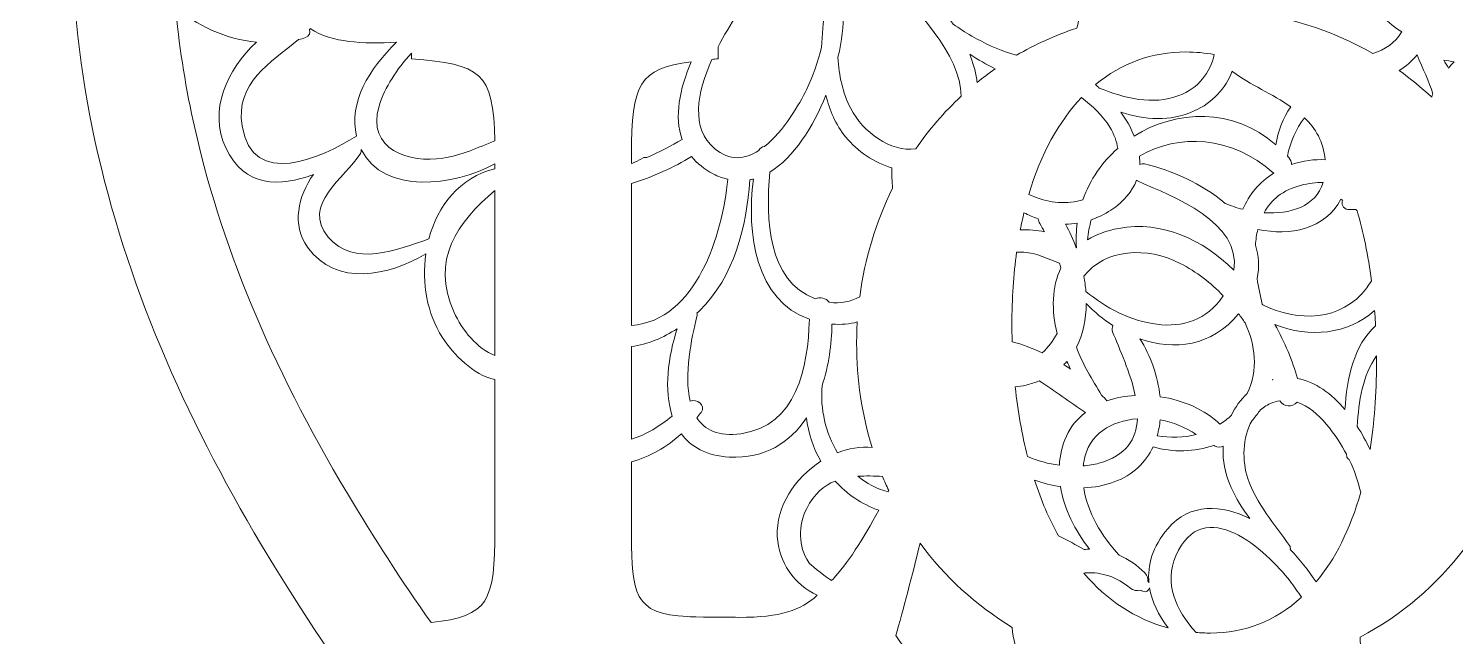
# Model space of a CAD drawing. Extents: x -491 to 5386, y -726 to 879.
# Drawn here: x 435 to 893.1, y -428.8 to -233.7 of the extents above; entities that cross this region are included whole.
import ezdxf

# ---------------------------------------------------------------- set-up
doc = ezdxf.new("R2010")
doc.units = 0
doc.header["$MEASUREMENT"] = 0
doc.layers.add('Layer 1', color=7, linetype='Continuous', lineweight=0)

# ---------------------------------------------------------------- blocks, each defined once
blk = doc.blocks.new('Block_0')
at = {"layer": 'Layer 1'}
for points, knots in [([(1330.89, -141.17), (1306.71, -13.6), (1215.22, 64.76), (1097.03, 64.76), (1076.51, 64.76), (1055.21, 62.4), (1033.29, 57.52), (977.78, 45.18), (932.03, 14.6), (893.22, -29.24), (879.38, -16.28), (868.86, -5.93), (857.82, 3.82), (813.77, 42.69), (752.16, 64.51), (690.05, 64.51), (588.94, 64.51), (486.54, 6.68), (456.6, -129.48), (434.97, -227.86), (460.02, -316.24), (509.77, -399.45), (598.05, -547.12), (730.29, -645.63), (879.54, -724.11), (882.63, -725.74), (886.77, -726.47), (891.1, -726.47), (896.91, -726.47), (903.06, -725.15), (907.45, -722.88), (1042.04, -653.35), (1161.95, -565.18), (1249.64, -439.6), (1311.86, -350.49), (1352.3, -254.19), (1330.89, -141.17)], [0, 0, 0, 0, 1, 1, 1, 2, 2, 2, 3, 3, 3, 4, 4, 4, 5, 5, 5, 6, 6, 6, 7, 7, 7, 8, 8, 8, 9, 9, 9, 10, 10, 10, 11, 11, 11, 12, 12, 12, 12]), ([(875.84, -234.78), (875.81, -234.83), (875.79, -234.87), (875.77, -234.91), (873.8, -238.29), (870.46, -240.41), (866.59, -241.75), (853.31, -234.1), (838.11, -229.27), (821.85, -227.81), (820.4, -223.15), (817.96, -219.12), (814.81, -215.62), (827.67, -216.04), (840.27, -210.16), (841.01, -196.68), (845.36, -198.08), (850, -198.58), (854.62, -198.31), (857.26, -200.54), (860.4, -202.79), (863.52, -205.17), (863.14, -206.32), (862.84, -207.5), (862.65, -208.72), (860.82, -220.2), (866.89, -229.12), (875.84, -234.78)], [0, 0, 0, 0, 1, 1, 1, 2, 2, 2, 3, 3, 3, 4, 4, 4, 5, 5, 5, 6, 6, 6, 7, 7, 7, 8, 8, 8, 9, 9, 9, 9]), ([(719.12, -214.93), (723.13, -211.84), (724.6, -206.59), (723.66, -201.94), (726.25, -201.56), (728.84, -200.36), (730.73, -198.72), (744.83, -202.46), (777.58, -216.64), (771.49, -233.54), (764.54, -235.88), (758.09, -238.84), (752.13, -242.3), (751.64, -242.15), (751.14, -242), (750.62, -241.83), (746.13, -240.39), (741.86, -238.45), (737.78, -236.11), (735.72, -234.93), (733.76, -233.65), (731.87, -232.31), (727.76, -226.42), (722.59, -221.09), (717.68, -215.82), (718.17, -215.55), (718.67, -215.28), (719.12, -214.93)], [0, 0, 0, 0, 1, 1, 1, 2, 2, 2, 3, 3, 3, 4, 4, 4, 5, 5, 5, 6, 6, 6, 7, 7, 7, 8, 8, 8, 9, 9, 9, 9]), ([(654.4, -243.61), (655.03, -243.55), (655.68, -243.49), (656.34, -243.43), (656.34, -243.43), (656.34, -239.6), (656.34, -239.6), (658.23, -235.95), (660.37, -232.4), (662.53, -229.12), (666.63, -225.53), (670.16, -221.28), (672.79, -216.45), (672.84, -216.34), (672.84, -216.25), (672.89, -216.14), (674.93, -216.07), (676.98, -215.55), (678.83, -214.63), (678.72, -220.2), (682.42, -225.95), (688.19, -227.4), (688.91, -227.58), (689.74, -227.68), (690.61, -227.74), (690.12, -231.65), (689.73, -235.68), (689.59, -239.72), (688.39, -244.35), (686.91, -248.89), (684.71, -253.36), (682.53, -257.8), (677.49, -266.64), (671.23, -271.59), (670.44, -271.64), (669.71, -272.05), (669.41, -272.87), (665, -275.69), (660.1, -276.35), (655.22, -272.2), (647.59, -265.71), (649.47, -254.55), (654.4, -243.61)], [0, 0, 0, 0, 1, 1, 1, 2, 2, 2, 3, 3, 3, 4, 4, 4, 5, 5, 5, 6, 6, 6, 7, 7, 7, 8, 8, 8, 9, 9, 9, 10, 10, 10, 11, 11, 11, 12, 12, 12, 13, 13, 13, 14, 14, 14, 14]), ([(698.93, -259.33), (696.29, -254.35), (695.21, -248.71), (694.84, -242.94), (696.13, -237.54), (696.72, -232.6), (696.48, -228.93), (696.44, -228.23), (696.07, -227.69), (695.58, -227.32), (697.39, -226.82), (699.01, -225.94), (699.98, -224.5), (701.44, -222.34), (701.61, -218.55), (701.73, -216.04), (701.76, -215.38), (701.7, -214.72), (701.69, -214.06), (704.34, -215.96), (707.57, -217.13), (710.76, -217.31), (719.3, -226.88), (734.35, -242.03), (734.42, -255.41), (728.88, -260.54), (724.01, -266.23), (719.82, -272.33), (711.55, -273.34), (703.03, -267.07), (698.93, -259.33)], [0, 0, 0, 0, 1, 1, 1, 2, 2, 2, 3, 3, 3, 4, 4, 4, 5, 5, 5, 6, 6, 6, 7, 7, 7, 8, 8, 8, 9, 9, 9, 10, 10, 10, 10]), ([(487.82, -263.3), (485.11, -250.88), (483.22, -238.54), (482.1, -226.24), (488.55, -232.93), (498.48, -237.06), (508.13, -238.08), (498.65, -246.86), (492.68, -260.01), (498.3, -271.98), (504.25, -284.66), (515.7, -284.69), (526.45, -280.51), (521.43, -287.59), (519.44, -296.72), (524.54, -303.87), (533.79, -316.82), (550.57, -312.96), (562.54, -306.05), (561.22, -315.37), (562.94, -325.25), (567.82, -332.76), (571.49, -338.41), (577.66, -344.76), (584.71, -346.37), (584.71, -346.37), (584.71, -394.58), (584.71, -394.58), (584.71, -417.57), (582.8, -422.28), (564.19, -424.36), (554.75, -410.9), (545.81, -397.11), (537.35, -382.96), (512.53, -341.45), (496.33, -302.31), (487.82, -263.3)], [0, 0, 0, 0, 1, 1, 1, 2, 2, 2, 3, 3, 3, 4, 4, 4, 5, 5, 5, 6, 6, 6, 7, 7, 7, 8, 8, 8, 9, 9, 9, 10, 10, 10, 11, 11, 11, 12, 12, 12, 12]), ([(521.66, -237.23), (522.4, -237.04), (523.16, -236.88), (523.86, -236.63), (525.18, -236.18), (525.54, -234.97), (525.23, -233.98), (525.28, -233.9), (525.35, -233.82), (525.4, -233.74), (528.99, -236), (533.32, -237.29), (537.85, -237.82), (542.33, -238.35), (547.73, -238.5), (553.16, -238.07), (544.32, -246.63), (537.65, -257.4), (540.28, -268.23), (528.92, -275.24), (506.92, -285.36), (503.56, -264.95), (501.28, -251.07), (512.63, -244.69), (521.66, -237.23)], [0, 0, 0, 0, 1, 1, 1, 2, 2, 2, 3, 3, 3, 4, 4, 4, 5, 5, 5, 6, 6, 6, 7, 7, 7, 8, 8, 8, 8]), ([(584.67, -269.75), (579.18, -271.95), (573.99, -274.37), (568.03, -275.31), (557.29, -276.99), (543.36, -272.51), (547.52, -258.62), (549.39, -252.39), (553.25, -246.72), (557.89, -241.6), (557.89, -241.6), (557.89, -243.43), (557.89, -243.43), (580.11, -245.21), (584.25, -247.54), (584.67, -269.75)], [0, 0, 0, 0, 1, 1, 1, 2, 2, 2, 3, 3, 3, 4, 4, 4, 5, 5, 5, 5]), ([(739.4, -250.04), (738.99, -247.18), (738.16, -244.5), (737.13, -241.93), (739.81, -243.69), (742.58, -245.28), (745.36, -246.61), (743.34, -248.02), (741.39, -249.49), (739.5, -251.01), (739.47, -250.69), (739.45, -250.36), (739.4, -250.04)], [0, 0, 0, 0, 1, 1, 1, 2, 2, 2, 3, 3, 3, 4, 4, 4, 4]), ([(804.25, -255.23), (795.9, -258.36), (786.97, -256.13), (778.75, -252.8), (778.34, -252.43), (777.92, -252.07), (777.5, -251.71), (785.83, -244.82), (795.7, -241.22), (806.55, -241.22), (809.68, -241.22), (812.72, -241.52), (815.67, -242.05), (814.37, -247.8), (810.71, -252.81), (804.25, -255.23)], [0, 0, 0, 0, 1, 1, 1, 2, 2, 2, 3, 3, 3, 4, 4, 4, 5, 5, 5, 5]), ([(880.75, -242.18), (882.64, -246.6), (884.63, -250.62), (885.87, -254.73), (885.73, -255.06), (885.59, -255.39), (885.46, -255.73), (882.18, -252.65), (878.7, -249.79), (875.04, -247.17), (877.17, -245.82), (879.1, -244.18), (880.75, -242.18)], [0, 0, 0, 0, 1, 1, 1, 2, 2, 2, 3, 3, 3, 4, 4, 4, 4]), ([(644.79, -269.33), (641.31, -271.32), (637.47, -273.36), (633.48, -275.09), (633.18, -275.01), (632.85, -275.01), (632.54, -275.14), (631.55, -275.59), (630.6, -276.12), (629.64, -276.63), (629.29, -276.76), (628.93, -276.89), (628.58, -277.02), (628.58, -277.02), (628.58, -274.36), (628.58, -274.36), (628.58, -251.33), (630.97, -246.64), (647.72, -244.36), (643.98, -253.11), (642.24, -262.06), (644.79, -269.33)], [0, 0, 0, 0, 1, 1, 1, 2, 2, 2, 3, 3, 3, 4, 4, 4, 5, 5, 5, 6, 6, 6, 7, 7, 7, 7]), ([(892.64, -244.37), (892.03, -245.04), (891.45, -245.73), (890.89, -246.44), (890.42, -245.53), (889.89, -244.68), (889.31, -243.86), (890.48, -244.01), (891.59, -244.18), (892.64, -244.37)], [0, 0, 0, 0, 1, 1, 1, 2, 2, 2, 3, 3, 3, 3]), ([(785.7, -260.58), (793.41, -263.03), (801.43, -263.68), (809.24, -260.15), (815.17, -257.48), (819.25, -252.91), (821.44, -247.4), (821.51, -247.47), (821.55, -247.54), (821.63, -247.6), (827.2, -251.75), (834.34, -254.74), (840.23, -258.8), (837.72, -262.43), (836.04, -266.63), (835.42, -271.01), (821.63, -259.01), (803.45, -259.71), (789.97, -268.22), (788.92, -265.6), (787.46, -263.02), (785.7, -260.58)], [0, 0, 0, 0, 1, 1, 1, 2, 2, 2, 3, 3, 3, 4, 4, 4, 5, 5, 5, 6, 6, 6, 7, 7, 7, 7]), ([(672.92, -279.79), (680.63, -275.13), (686.86, -265.31), (690.97, -255.06), (692.13, -259.91), (694.07, -264.51), (697.38, -268.56), (701.08, -273.08), (706.4, -276.72), (712.14, -278.4), (712.09, -280.6), (712.22, -282.78), (712.4, -284.95), (706.97, -295.86), (703.42, -307.66), (701.82, -319.75), (698.99, -321.35), (695.7, -322.11), (692.05, -321.56), (690.99, -320.15), (689.06, -319.76), (687.57, -320.45), (672.17, -314.65), (671.71, -294.85), (672.92, -279.79)], [0, 0, 0, 0, 1, 1, 1, 2, 2, 2, 3, 3, 3, 4, 4, 4, 5, 5, 5, 6, 6, 6, 7, 7, 7, 8, 8, 8, 8]), ([(773.03, -255.88), (776.53, -258.58), (779.83, -261.48), (782.14, -265.37), (783.5, -267.66), (784.34, -269.95), (784.69, -272.16), (779.71, -276.55), (775.76, -282.16), (773.48, -288.66), (772.92, -288.82), (772.35, -288.97), (771.76, -289.09), (766.03, -290.25), (760.86, -289.21), (756.13, -286.92), (760, -273.88), (765.79, -263.46), (773.03, -255.88)], [0, 0, 0, 0, 1, 1, 1, 2, 2, 2, 3, 3, 3, 4, 4, 4, 5, 5, 5, 6, 6, 6, 6]), ([(851.25, -275.84), (847.82, -275.6), (844.22, -276.06), (840.46, -277.38), (840.45, -276.61), (840.21, -275.8), (839.55, -275.04), (839.42, -274.9), (839.27, -274.79), (839.14, -274.65), (840.06, -270.13), (841.88, -265.84), (844.65, -262.35), (848.19, -265.74), (850.72, -269.98), (851.25, -275.84)], [0, 0, 0, 0, 1, 1, 1, 2, 2, 2, 3, 3, 3, 4, 4, 4, 5, 5, 5, 5]), ([(824.86, -291.72), (822.83, -291.21), (820.9, -290.56), (819.16, -289.8), (811.75, -283.51), (801.77, -279.04), (793.28, -277.16), (792.72, -277.04), (792.2, -277.14), (791.71, -277.31), (791.75, -276.44), (791.71, -275.57), (791.62, -274.69), (804.07, -267.31), (821.09, -268.03), (834.62, -279.98), (834.69, -280.04), (834.76, -280.05), (834.83, -280.1), (830.05, -283.03), (826.84, -287.05), (824.86, -291.72)], [0, 0, 0, 0, 1, 1, 1, 2, 2, 2, 3, 3, 3, 4, 4, 4, 5, 5, 5, 6, 6, 6, 7, 7, 7, 7]), ([(541.53, -273.78), (541.76, -273.4), (541.83, -272.98), (541.8, -272.56), (549.14, -287.12), (571.54, -284.28), (584.71, -277.17), (584.71, -277.17), (584.71, -278.71), (584.71, -278.71), (573.4, -281.5), (566.31, -290.61), (563.49, -301.24), (553.26, -304.69), (539.45, -310.46), (531.21, -300.62), (522.37, -290.06), (536.65, -281.69), (541.53, -273.78)], [0, 0, 0, 0, 1, 1, 1, 2, 2, 2, 3, 3, 3, 4, 4, 4, 5, 5, 5, 6, 6, 6, 6]), ([(628.58, -328.96), (628.58, -328.96), (628.58, -283.39), (628.58, -283.39), (635.44, -281.36), (642.12, -278.2), (647.87, -274.82), (649.59, -276.95), (651.86, -278.83), (654.82, -280.36), (656.4, -281.19), (657.95, -281.68), (659.47, -282.04), (657.76, -299.82), (649.38, -327.45), (628.58, -328.96)], [0, 0, 0, 0, 1, 1, 1, 2, 2, 2, 3, 3, 3, 4, 4, 4, 5, 5, 5, 5]), ([(647.38, -353.32), (645.4, -344.84), (647.77, -333.24), (649.58, -326.08), (649.67, -325.72), (649.64, -325.38), (649.56, -325.06), (649.83, -324.81), (650.14, -324.57), (650.4, -324.31), (661.68, -313.1), (665.39, -297.57), (666.59, -282.22), (666.95, -282.15), (667.32, -282.13), (667.68, -282.03), (665.46, -299.47), (668.44, -321.03), (685.66, -327.02), (685.24, -342.32), (681.65, -361.28), (663.67, -363.72), (656.39, -364.71), (652.02, -362.47), (649.52, -358.59), (649.98, -358.03), (650.44, -357.47), (650.88, -356.9), (652.57, -354.65), (649.54, -352.31), (647.38, -353.32)], [0, 0, 0, 0, 1, 1, 1, 2, 2, 2, 3, 3, 3, 4, 4, 4, 5, 5, 5, 6, 6, 6, 7, 7, 7, 8, 8, 8, 9, 9, 9, 10, 10, 10, 10]), ([(782.49, -291.96), (786.78, -289.14), (789.37, -285.88), (790.68, -282.41), (790.79, -282.47), (790.85, -282.56), (790.98, -282.62), (802.56, -287.68), (824.4, -295.86), (821.92, -311.24), (811.86, -301.42), (799.1, -295.28), (784.98, -297.83), (780.97, -298.56), (777.69, -299.85), (774.93, -301.49), (775.17, -299.25), (775.61, -297.12), (776.18, -295.08), (778.28, -294.36), (780.38, -293.34), (782.49, -291.96)], [0, 0, 0, 0, 1, 1, 1, 2, 2, 2, 3, 3, 3, 4, 4, 4, 5, 5, 5, 6, 6, 6, 7, 7, 7, 7]), ([(843.34, -284.04), (845.97, -283.34), (848.39, -283.07), (850.63, -283.13), (848.18, -290.92), (839.98, -293.34), (831.66, -292.8), (833.91, -288.68), (837.63, -285.55), (843.34, -284.04)], [0, 0, 0, 0, 1, 1, 1, 2, 2, 2, 3, 3, 3, 3]), ([(584.71, -285.69), (584.71, -285.69), (584.71, -338.58), (584.71, -338.58), (579.09, -336.54), (574.13, -330.37), (571.59, -324.78), (563.93, -307.92), (572.71, -295.79), (584.71, -285.69)], [0, 0, 0, 0, 1, 1, 1, 2, 2, 2, 3, 3, 3, 3]), ([(831.09, -322.16), (830.39, -319.44), (829.8, -316.66), (829.4, -313.92), (830.26, -310.14), (829.99, -306.55), (828.88, -303.18), (829, -301.45), (829.25, -299.78), (829.63, -298.19), (840.08, -300.32), (851.17, -298.18), (856.34, -288.47), (856.53, -288.58), (856.71, -288.71), (856.9, -288.82), (856.38, -289.93), (856.94, -291.6), (858.57, -291.75), (859.41, -291.83), (860.25, -291.78), (861.09, -291.79), (861.24, -291.92), (861.39, -292.05), (861.54, -292.18), (863.54, -299.05), (865.09, -306.53), (866.14, -314.62), (865.69, -315.4), (865.17, -316.17), (864.59, -316.96), (856.46, -327.79), (842.39, -327.93), (831.21, -322.34), (831.17, -322.28), (831.13, -322.22), (831.09, -322.16)], [0, 0, 0, 0, 1, 1, 1, 2, 2, 2, 3, 3, 3, 4, 4, 4, 5, 5, 5, 6, 6, 6, 7, 7, 7, 8, 8, 8, 9, 9, 9, 10, 10, 10, 11, 11, 11, 12, 12, 12, 12]), ([(753.39, -298.3), (753.75, -296.43), (754.14, -294.6), (754.57, -292.81), (756.07, -293.58), (757.6, -294.27), (759.15, -294.81), (759.2, -295.29), (759.35, -295.8), (759.66, -296.31), (760.18, -297.19), (760.7, -298.07), (761.2, -298.96), (758.73, -298.38), (756.07, -298.18), (753.39, -298.3)], [0, 0, 0, 0, 1, 1, 1, 2, 2, 2, 3, 3, 3, 4, 4, 4, 5, 5, 5, 5]), ([(771.41, -304.02), (771.39, -304.04), (771.36, -304.06), (771.34, -304.08), (770.37, -301.39), (769.2, -298.82), (767.89, -296.44), (769.14, -296.46), (770.4, -296.37), (771.67, -296.19), (771.33, -298.71), (771.23, -301.33), (771.41, -304.02)], [0, 0, 0, 0, 1, 1, 1, 2, 2, 2, 3, 3, 3, 4, 4, 4, 4]), ([(750.78, -334.22), (750.72, -332.36), (750.69, -330.5), (750.69, -328.63), (750.69, -320.36), (751.22, -312.64), (752.21, -305.47), (752.98, -305.44), (753.75, -305.44), (754.52, -305.48), (758.72, -305.72), (762.21, -307.68), (765.95, -309), (766.13, -309.49), (766.29, -309.97), (766.45, -310.46), (763.47, -316.59), (763.35, -324.13), (765.19, -331.58), (763.95, -333.92), (762.34, -336.06), (760.39, -337.77), (757.27, -336.3), (754.03, -335.1), (750.78, -334.22)], [0, 0, 0, 0, 1, 1, 1, 2, 2, 2, 3, 3, 3, 4, 4, 4, 5, 5, 5, 6, 6, 6, 7, 7, 7, 8, 8, 8, 8]), ([(818.55, -319.45), (808.18, -335.31), (786.72, -328.51), (774.44, -318.04), (774.31, -316.43), (774.08, -314.81), (773.79, -313.21), (780.51, -304.38), (794.13, -303.59), (804.7, -309.06), (809.97, -311.78), (814.56, -315.32), (818.55, -319.45)], [0, 0, 0, 0, 1, 1, 1, 2, 2, 2, 3, 3, 3, 4, 4, 4, 4]), ([(774.58, -321.97), (777.12, -324.66), (780.02, -327.05), (783.14, -329.05), (782.82, -329.62), (782.73, -330.31), (783.03, -331.05), (785.25, -336.58), (788.78, -344.17), (790.29, -351.46), (787.14, -351.63), (784.06, -352.19), (781.21, -353.18), (780.68, -352.56), (780.07, -351.96), (779.49, -351.35), (776.5, -346.42), (773.33, -341.36), (771.43, -335.93), (773.56, -331.78), (774.53, -326.97), (774.58, -321.97)], [0, 0, 0, 0, 1, 1, 1, 2, 2, 2, 3, 3, 3, 4, 4, 4, 5, 5, 5, 6, 6, 6, 7, 7, 7, 7]), ([(821.15, -357.82), (820.02, -358.9), (818.79, -359.86), (817.49, -360.69), (812.76, -356.05), (805.67, -352.95), (798.26, -351.85), (797.56, -345.27), (795.21, -338.64), (791.75, -333.26), (802.78, -337.17), (814.84, -335.72), (823.48, -325.24), (824.19, -326.19), (824.88, -327.16), (825.55, -328.15), (828.84, -335.34), (829.95, -343.14), (826.23, -350.84), (824.13, -352.8), (822.42, -355.19), (821.15, -357.82)], [0, 0, 0, 0, 1, 1, 1, 2, 2, 2, 3, 3, 3, 4, 4, 4, 5, 5, 5, 6, 6, 6, 7, 7, 7, 7]), ([(867.13, -324.18), (867.26, -325.8), (867.36, -327.45), (867.45, -329.11), (860.59, -335.32), (858.1, -345.79), (857.63, -356.01), (853.28, -350.85), (848.09, -347.09), (842.35, -346.03), (840.78, -340.33), (838.32, -334.4), (835.15, -328.72), (846.06, -332.99), (858.59, -332), (867.13, -324.18)], [0, 0, 0, 0, 1, 1, 1, 2, 2, 2, 3, 3, 3, 4, 4, 4, 5, 5, 5, 5]), ([(689.74, -348.25), (691.86, -341.93), (692.86, -335.04), (692.91, -328.54), (692.93, -328.54), (692.94, -328.55), (692.96, -328.55), (695.92, -328.78), (698.61, -328.53), (701.04, -327.87), (700.91, -330.12), (700.84, -332.37), (700.84, -334.62), (700.84, -346.43), (702.56, -357.67), (705.79, -368.13), (702.07, -367.82), (698.3, -368.46), (694.72, -369.85), (690.86, -363.5), (689.12, -355.71), (689.74, -348.25)], [0, 0, 0, 0, 1, 1, 1, 2, 2, 2, 3, 3, 3, 4, 4, 4, 5, 5, 5, 6, 6, 6, 7, 7, 7, 7]), ([(641.66, -358.07), (637.67, -361.26), (633.27, -364.06), (628.58, -365.44), (628.58, -365.44), (628.58, -335.79), (628.58, -335.79), (633.72, -335.08), (638.81, -332.91), (643.25, -330.04), (640.29, -338.92), (638.9, -349.74), (641.66, -358.07)], [0, 0, 0, 0, 1, 1, 1, 2, 2, 2, 3, 3, 3, 4, 4, 4, 4]), ([(867.74, -338.74), (867.74, -339.48), (867.76, -340.2), (867.76, -340.94), (867.76, -351.13), (867.02, -360.4), (865.66, -368.8), (864.45, -366.24), (863.08, -363.74), (861.56, -361.38), (862, -353.36), (863.35, -344.88), (867.74, -338.74)], [0, 0, 0, 0, 1, 1, 1, 2, 2, 2, 3, 3, 3, 4, 4, 4, 4]), ([(769.54, -342.97), (768.83, -342.49), (768.11, -342.03), (767.38, -341.57), (767.71, -341.23), (768.03, -340.87), (768.34, -340.51), (768.72, -341.34), (769.11, -342.16), (769.54, -342.97)], [0, 0, 0, 0, 1, 1, 1, 2, 2, 2, 3, 3, 3, 3]), ([(755.74, -371.06), (753.91, -364), (752.58, -356.51), (751.74, -348.73), (752.9, -348.61), (754.08, -348.41), (755.29, -348.11), (756.77, -347.74), (758.12, -347.28), (759.41, -346.76), (764.44, -349.85), (769.23, -353.65), (774.31, -356.89), (771.75, -358.87), (769.61, -361.37), (768.19, -364.54), (766.84, -367.54), (766.12, -370.67), (765.92, -373.85), (762.45, -373.39), (758.97, -372.45), (755.74, -371.06)], [0, 0, 0, 0, 1, 1, 1, 2, 2, 2, 3, 3, 3, 4, 4, 4, 5, 5, 5, 6, 6, 6, 7, 7, 7, 7]), ([(834.45, -346.4), (834.43, -346.4), (834.42, -346.41), (834.4, -346.41), (834.4, -346.38), (834.41, -346.34), (834.42, -346.31), (834.43, -346.34), (834.44, -346.37), (834.45, -346.4)], [0, 0, 0, 0, 1, 1, 1, 2, 2, 2, 3, 3, 3, 3]), ([(840.02, -400.9), (840.15, -400.51), (840.12, -400.06), (839.8, -399.6), (835.05, -392.69), (829.07, -386.21), (826.42, -378.08), (824.62, -372.56), (824.6, -364.94), (827.79, -359.49), (828.64, -358.54), (829.44, -357.54), (830.17, -356.46), (831.18, -355.5), (832.33, -354.67), (833.69, -354.05), (834.7, -353.58), (835.7, -353.32), (836.68, -353.16), (837.93, -355.3), (840.71, -355.19), (842.31, -353.65), (849.27, -356.03), (854.93, -364.4), (858.13, -370.34), (858.14, -370.49), (858.15, -370.66), (858.17, -370.81), (858.23, -371.39), (858.56, -371.76), (858.95, -372.01), (860.64, -375.44), (861.78, -378.94), (862.68, -382.51), (859.32, -394.49), (854.41, -404.1), (848.35, -411.32), (845.86, -407.61), (843.1, -404.09), (840.02, -400.9)], [0, 0, 0, 0, 1, 1, 1, 2, 2, 2, 3, 3, 3, 4, 4, 4, 5, 5, 5, 6, 6, 6, 7, 7, 7, 8, 8, 8, 9, 9, 9, 10, 10, 10, 11, 11, 11, 12, 12, 12, 13, 13, 13, 13]), ([(628.58, -372.73), (634.41, -371.21), (639.91, -367.95), (644.56, -363.77), (647.66, -367.95), (652.55, -370.8), (659.96, -371.21), (671.46, -371.84), (679.48, -366.54), (684.74, -358.66), (685.29, -363.54), (686.9, -368.3), (689.35, -372.58), (681.03, -377.87), (674.92, -387.12), (675.37, -396.69), (675.75, -404.82), (680.83, -412.21), (688.2, -415.58), (682.74, -420.44), (676.74, -422.66), (662.97, -422.66), (661.71, -422.66), (647.19, -422.66), (646.56, -422.35), (629.21, -422.03), (628.58, -414.14), (628.58, -396.79), (628.58, -396.79), (628.58, -372.73), (628.58, -372.73)], [0, 0, 0, 0, 1, 1, 1, 2, 2, 2, 3, 3, 3, 4, 4, 4, 5, 5, 5, 6, 6, 6, 7, 7, 7, 8, 8, 8, 9, 9, 9, 10, 10, 10, 10]), ([(790.98, -358.95), (790.67, -365.39), (787.5, -370.81), (778.63, -373.2), (777.04, -373.63), (775.34, -373.91), (773.6, -374.06), (773.64, -373.65), (773.68, -373.23), (773.75, -372.82), (775.27, -363.53), (782.72, -359.61), (790.98, -358.95)], [0, 0, 0, 0, 1, 1, 1, 2, 2, 2, 3, 3, 3, 4, 4, 4, 4]), ([(798.29, -359.23), (802.6, -359.98), (806.27, -361.8), (809.89, -363.97), (805.84, -365.02), (801.51, -365.16), (797.32, -364.36), (797.8, -362.71), (798.11, -360.99), (798.29, -359.23)], [0, 0, 0, 0, 1, 1, 1, 2, 2, 2, 3, 3, 3, 3]), ([(794.69, -411.56), (794.6, -411.38), (794.47, -411.21), (794.32, -411.07), (794.41, -410.2), (794.17, -409.28), (793.36, -408.43), (790.9, -405.83), (788.07, -403.96), (785.1, -402.69), (779.5, -396.56), (774.95, -389.07), (773.73, -381.1), (777.15, -380.95), (780.47, -380.33), (783.51, -379.22), (789.66, -376.95), (793.67, -372.9), (795.99, -367.97), (802.42, -369.78), (809.32, -369.61), (815.53, -367.5), (815.61, -367.54), (815.69, -367.59), (815.77, -367.64), (816.67, -368.2), (817.7, -368.13), (818.57, -367.7), (818.52, -368.5), (818.45, -369.29), (818.48, -370.08), (818.74, -377.62), (822.32, -384.72), (827.05, -390.91), (818.23, -386.57), (807.81, -385.79), (800.71, -394.23), (795.8, -400.07), (794.15, -405.91), (794.69, -411.56)], [0, 0, 0, 0, 1, 1, 1, 2, 2, 2, 3, 3, 3, 4, 4, 4, 5, 5, 5, 6, 6, 6, 7, 7, 7, 8, 8, 8, 9, 9, 9, 10, 10, 10, 11, 11, 11, 12, 12, 12, 13, 13, 13, 13]), ([(707.94, -388.27), (703.08, -397.44), (697.6, -405.8), (693.26, -410.36), (693.11, -410.53), (692.96, -410.7), (692.81, -410.87), (689.36, -408.63), (685.89, -405.68), (685.46, -405.03), (682, -399.86), (682.06, -393.17), (684.83, -387.7), (687.21, -382.98), (690.35, -380.35), (693.93, -378.91), (697.72, -383.1), (702.49, -386.4), (707.94, -388.27)], [0, 0, 0, 0, 1, 1, 1, 2, 2, 2, 3, 3, 3, 4, 4, 4, 5, 5, 5, 6, 6, 6, 6]), ([(709.14, -377.42), (709.77, -378.95), (710.43, -380.45), (711.13, -381.93), (711.05, -382.09), (710.98, -382.24), (710.91, -382.4), (707.23, -381.39), (703.99, -379.65), (701.23, -377.39), (703.78, -377.22), (706.44, -377.3), (709.14, -377.42)], [0, 0, 0, 0, 1, 1, 1, 2, 2, 2, 3, 3, 3, 4, 4, 4, 4]), ([(757.96, -378.64), (760.66, -379.62), (763.46, -380.32), (766.29, -380.72), (767.45, -387.86), (770.92, -394.87), (775.61, -400.76), (775.05, -400.76), (774.49, -400.86), (773.93, -400.9), (771.3, -399.42), (768.53, -397.95), (765.66, -396.54), (762.63, -391.1), (760.07, -385.09), (757.96, -378.64)], [0, 0, 0, 0, 1, 1, 1, 2, 2, 2, 3, 3, 3, 4, 4, 4, 5, 5, 5, 5]), ([(803.35, -402.91), (812.09, -382.55), (832.44, -401.21), (839.99, -411.07), (841.28, -412.76), (842.49, -414.49), (843.64, -416.24), (835.31, -423.87), (825.31, -427.71), (814.44, -427.71), (812.86, -427.71), (811.32, -427.64), (809.81, -427.52), (803.09, -420.16), (799.54, -411.75), (803.35, -402.91)], [0, 0, 0, 0, 1, 1, 1, 2, 2, 2, 3, 3, 3, 4, 4, 4, 5, 5, 5, 5]), ([(721.2, -398.88), (729.13, -409.69), (739.15, -418.84), (750.82, -425.87), (751, -429.66), (752.14, -433.36), (753.98, -436.83), (744.19, -435.52), (733.72, -437.1), (726.25, -442.32), (721.54, -438.43), (716.82, -433.63), (713.43, -428.5), (715.7, -420.48), (718.72, -409.07), (721.2, -398.88)], [0, 0, 0, 0, 1, 1, 1, 2, 2, 2, 3, 3, 3, 4, 4, 4, 5, 5, 5, 5]), ([(896.06, -400.41), (897.93, -402.84), (899.31, -405.74), (899.97, -408.83), (901.62, -416.45), (899.35, -423.92), (896.33, -430.98), (895.19, -433.13), (894.23, -435.24), (893.47, -437.26), (893.44, -437.32), (893.41, -437.38), (893.38, -437.45), (887.81, -437.11), (882.26, -440.04), (879.2, -444.71), (877.62, -442.64), (875.17, -441.07), (872.96, -440.21), (869.99, -439.05), (866.69, -438.94), (863.66, -439.83), (863.53, -436.95), (862.52, -431.14), (862.49, -429.91), (862.48, -429.61), (862.49, -429.31), (862.49, -429.01), (875.65, -422.08), (887.09, -412.43), (896.06, -400.41)], [0, 0, 0, 0, 1, 1, 1, 2, 2, 2, 3, 3, 3, 4, 4, 4, 5, 5, 5, 6, 6, 6, 7, 7, 7, 8, 8, 8, 9, 9, 9, 10, 10, 10, 10]), ([(774.62, -408.35), (779.43, -408.16), (784.46, -409.65), (788.58, -413.22), (789.66, -414.16), (790.88, -414.26), (791.92, -413.9), (792.2, -414.03), (792.47, -414.18), (792.74, -414.3), (793.87, -414.77), (794.63, -414.07), (794.86, -413.15), (795.62, -417.61), (797.77, -421.94), (800.84, -426.01), (790.11, -423.22), (781.11, -417.08), (773.83, -408.46), (774.1, -408.45), (774.36, -408.42), (774.62, -408.35)], [0, 0, 0, 0, 1, 1, 1, 2, 2, 2, 3, 3, 3, 4, 4, 4, 5, 5, 5, 6, 6, 6, 7, 7, 7, 7])]:
    blk.add_open_spline(points, degree=3, knots=knots, dxfattribs=at)

msp = doc.modelspace()

# ---------------------------------------------------------------- block references
at = {"layer": 'Layer 1'}
msp.add_blockref('Block_0', (0, 0), dxfattribs=at)

doc.saveas('drawing.dxf')
